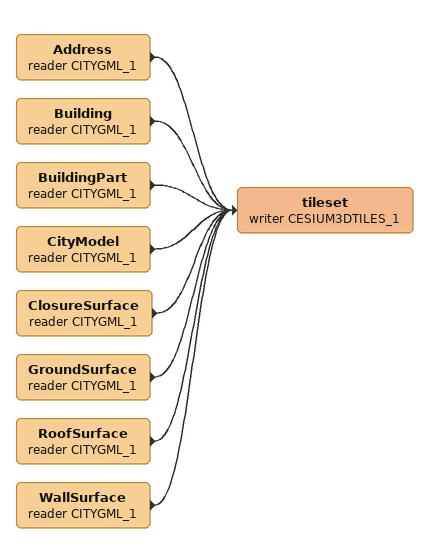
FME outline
Address (reader CITYGML_1)
    -> tileset (writer CESIUM3DTILES_1)
Building (reader CITYGML_1)
    -> tileset (writer CESIUM3DTILES_1)
BuildingPart (reader CITYGML_1)
    -> tileset (writer CESIUM3DTILES_1)
CityModel (reader CITYGML_1)
    -> tileset (writer CESIUM3DTILES_1)
ClosureSurface (reader CITYGML_1)
    -> tileset (writer CESIUM3DTILES_1)
GroundSurface (reader CITYGML_1)
    -> tileset (writer CESIUM3DTILES_1)
RoofSurface (reader CITYGML_1)
    -> tileset (writer CESIUM3DTILES_1)
WallSurface (reader CITYGML_1)
    -> tileset (writer CESIUM3DTILES_1)
tileset (writer CESIUM3DTILES_1)
